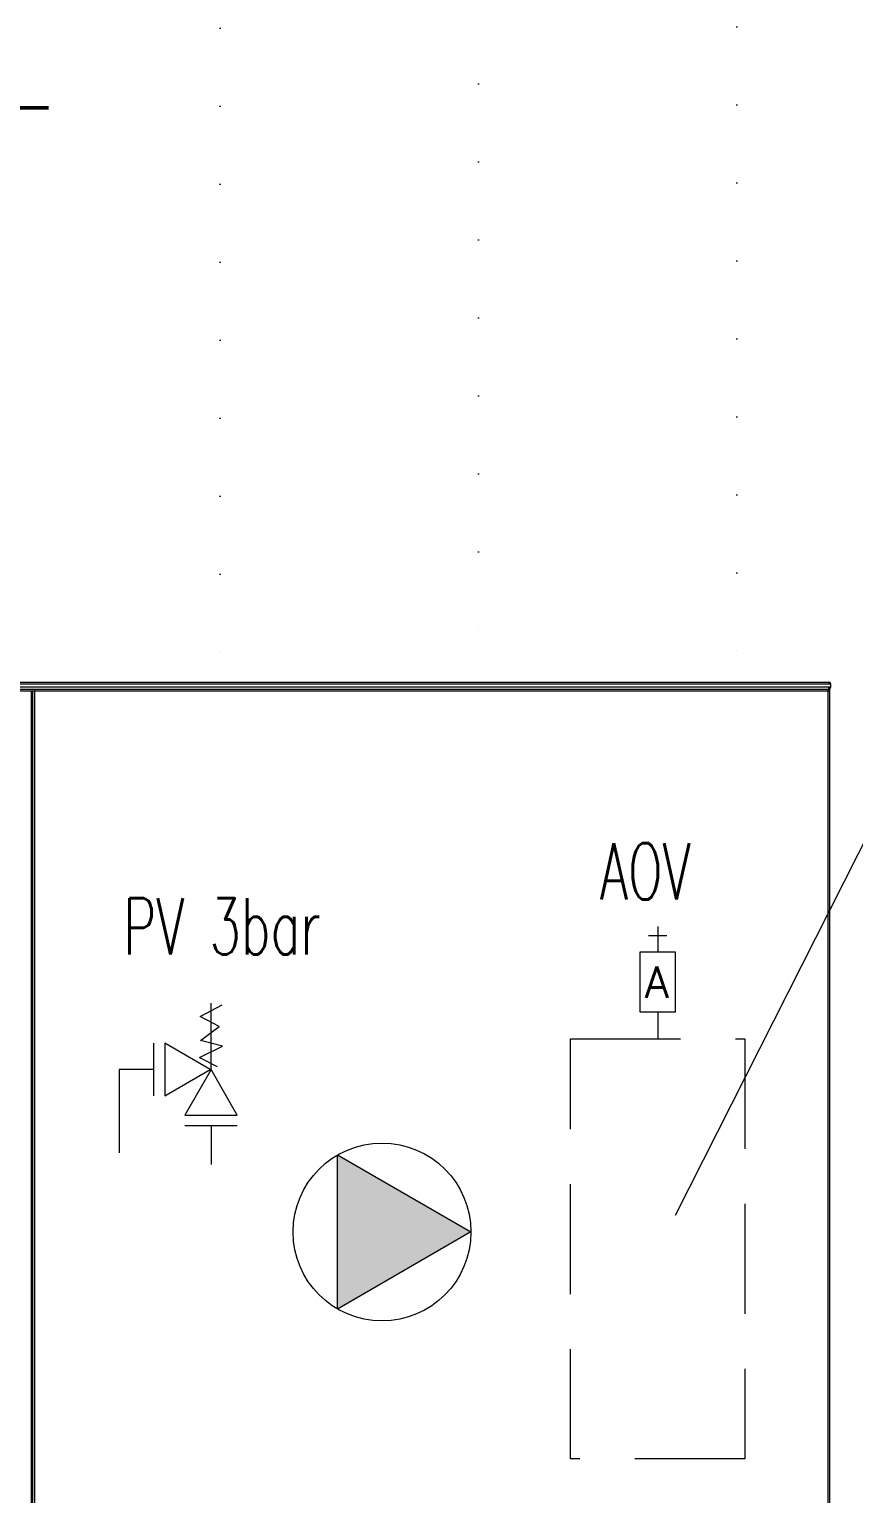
# Model space of a CAD drawing. Header units: millimetres. Extents: x 90740 to 167944, y -39332 to 25855.
# Drawn here: x 138882 to 139835, y 12100 to 13792 of the extents above; entities that cross this region are included whole.
import ezdxf

# ---------------------------------------------------------------- set-up
doc = ezdxf.new("R2010")
doc.units = ezdxf.units.MM
doc.linetypes.add('ACAD_ISO07W100', pattern=[3, 0, -3])
doc.linetypes.add('DASHED', pattern=[19.05, 12.7, -6.35])
for name, color, linetype, lineweight in [('ARMATURY', 7, 'Continuous', 9), ('PISMO-R', 6, 'Continuous', 9), ('PRIEČKY', 7, 'Continuous', 9), ('TENKE', 7, 'Continuous', 9), ('UK_PRIVOD', 1, 'Continuous', 50)]:
    doc.layers.add(name, color=color, linetype=linetype, lineweight=lineweight)
doc.layers.add('PDF4_Geometry', color=7, linetype='Continuous')
doc.styles.add('ROMANS', font='romans.shx', dxfattribs={"width": 0.65, "height": 100})
doc.styles.add('STYLE1', font='romans.shx', dxfattribs={"width": 0.8, "height": 100})

# ---------------------------------------------------------------- blocks, each defined once
blk = doc.blocks.new('200-A_10 bis 12')
at = {"layer": 'PDF4_Geometry', "lineweight": 13}
for p, q in [((6274.36, 3276.98), (7412.41, 3276.98)), ((7411.88, 2335.33), (7411.88, 3276.98)), ((7412.88, 2335.53), (7412.88, 3276.78))]:
    blk.add_line(p, q, dxfattribs=at)
for points in [[(6274.39, 3279.98), (6274.39, 3280.98), (7412.39, 3280.98), (7412.39, 3280.02), (7413.19, 3280.02), (7413.19, 3278), (6273.59, 3278), (6273.59, 3279.98), (7413.19, 3279.98)], [(6298.87, 3275.98), (7412.88, 3275.98)], [(6951.29, 3275.98), (6951.29, 2565.17)], [(6952.29, 2336.33), (6952.29, 3275.98)], [(6953.31, 3276.98), (6953.31, 2324.36), (6956.29, 2321.35), (7155.62, 2321.35), (7157.06, 2322.83)], [(7411.88, 3276.78), (7412.88, 3276.78)], [(7412.39, 3278), (7412.39, 3276.98)], [(7412.41, 3276.98), (7412.41, 3277.78), (7412.39, 3277.94)]]:
    blk.add_lwpolyline(points, dxfattribs=at)
blk.add_lwpolyline([(7411.88, 3276.98, -0.158488), (7412.39, 3276.98)], format="xyb", dxfattribs=at)
for points in [[(7413.39, 3279.98), (7413.39, 3280.56), (7412.94, 3280.98), (7412.39, 3280.98)], [(7412.41, 3276.98), (7412.94, 3277), (7413.39, 3277.47), (7413.39, 3278)]]:
    blk.add_open_spline(points, degree=3, dxfattribs=at)

msp = doc.modelspace()

# ---------------------------------------------------------------- hatches: boundary and pattern name
at = {"layer": 'ARMATURY', "ltscale": 2}
msp.add_hatch(color=256, dxfattribs=at).paths.add_polyline_path([(139392.9, 12402.8), (139238.6, 12491.8), (139238.6, 12313.7)])

# ---------------------------------------------------------------- linework, layer by layer
at = {"layer": 'ARMATURY'}
for p, q in [((139598.1, 12745.4, 1.3), (139619.2, 12745.4, 1.3)), ((139608.7, 12755.9, 1.3), (139608.7, 12726.5, 1.3)), ((139092.4, 12590.6, 1.7), (139092.4, 12667, 1.7)), ((139608.7, 12656.7, 1.3), (139608.7, 12625.9, 1.3)), ((139026.4, 12560.2, 1.7), (139026.4, 12621, 1.7)), ((139091.6, 12590.6, 1.7), (139039, 12621, 1.7)), ((139039, 12621, 1.7), (139039, 12560.2, 1.7)), ((139079.2, 12604.3, 1.7), (139105.5, 12617.4, 1.7)), ((139079.2, 12604.3, 1.7), (139099.6, 12594.1, 1.7)), ((138986.4, 12590.6, 1.7), (138986.4, 12494.3, 1.7)), ((139026.4, 12590.6, 1.7), (138986.4, 12590.6, 1.7)), ((139039, 12560.2, 1.7), (139091.6, 12590.6, 1.7)), ((139092.4, 12590.6, 1.7), (139062, 12537.9, 1.7)), ((139122.8, 12537.9, 1.7), (139092.4, 12590.6, 1.7)), ((139062, 12537.9, 1.7), (139122.8, 12537.9, 1.7)), ((139122.8, 12525.3, 1.7), (139062, 12525.3, 1.7)), ((139092.4, 12525.3, 1.7), (139092.4, 12480.8, 1.7))]:
    msp.add_line(p, q, dxfattribs=at)
at = {"layer": 'ARMATURY', "elevation": 1.3}
msp.add_lwpolyline([(139588.4, 12726.5), (139628.9, 12726.5), (139628.9, 12656.7), (139588.4, 12656.7)], close=True, dxfattribs=at)
at = {"layer": 'ARMATURY', "ltscale": 2, "elevation": -0.1}
msp.add_lwpolyline([(139392.9, 12402.8), (139238.6, 12313.7), (139238.6, 12491.8)], close=True, dxfattribs=at)
at = {"layer": 'ARMATURY', "ltscale": 2}
msp.add_circle((139290.1, 12402.8, -0.1), 102.8, dxfattribs=at)
at = {"layer": 'PISMO-R', "color": 0}
msp.add_line((140074.2, 13301.9, 0.8), (139629, 12421.9, 0.8), dxfattribs=at)
at = {"layer": 'TENKE', "color": 7, "linetype": 'ACAD_ISO07W100', "ltscale": 30}
for p, q in [((139102.9, 19559.8, 0.6), (139102.9, 13028, 0.8)), ((139401.6, 19225.3, 0.6), (139401.6, 13028, 0.8)), ((139700.3, 17309, 0.7), (139700.3, 13028, 0.8)), ((139102.9, 12664, 0.8), (139102.9, 12629, 0.8)), ((139102.9, 12664, 0.8), (139102.9, 12629, 0.8))]:
    msp.add_line(p, q, dxfattribs=at)
at = {"layer": 'TENKE', "ltscale": 50}
for p, q in [((139079.9, 12651.8, 1.7), (139105.3, 12665.2, 1.7)), ((139101.7, 12640.2, 1.7), (139079.9, 12651.8, 1.7)), ((139080.3, 12623.9, 1.7), (139101.7, 12640.2, 1.7)), ((139105.5, 12617.4, 1.7), (139080.3, 12623.9, 1.7))]:
    msp.add_line(p, q, dxfattribs=at)
at = {"layer": 'TENKE', "linetype": 'DASHED', "ltscale": 10, "elevation": 1.3}
msp.add_lwpolyline([(139508.1, 12625.9), (139709.3, 12625.9), (139709.3, 12140.6), (139508.1, 12140.6)], close=True, dxfattribs=at)
at = {"layer": 'UK_PRIVOD', "ltscale": 2}
msp.add_line((138904.5, 13701.5, 0.8), (138588.9, 13701.5, 0.8), dxfattribs=at)

# ---------------------------------------------------------------- block references
at = {"xscale": 2, "yscale": 2, "zscale": 2}
msp.add_blockref('200-A_10 bis 12', (124981.9, 6476.1, 0.8), dxfattribs=at)

# ---------------------------------------------------------------- texts
at = {"layer": 'ARMATURY', "style": 'STYLE1'}
msp.add_text('A', height=36, dxfattribs=at).set_placement((139593.7, 12673.4, 1.3))
at = {"layer": 'PRIEČKY', "char_height": 65, "attachment_point": 1, "style": 'ROMANS'}
for s, insert, width in [('{\\Fromans|c238;AOV}', (139541.8, 12852, 1.3), 897.98), ('PV 3bar', (138991.1, 12788.4, 1.3), 1795.96)]:
    msp.add_mtext(s, dxfattribs=dict(at, insert=insert, width=width))

doc.saveas('drawing.dxf')
